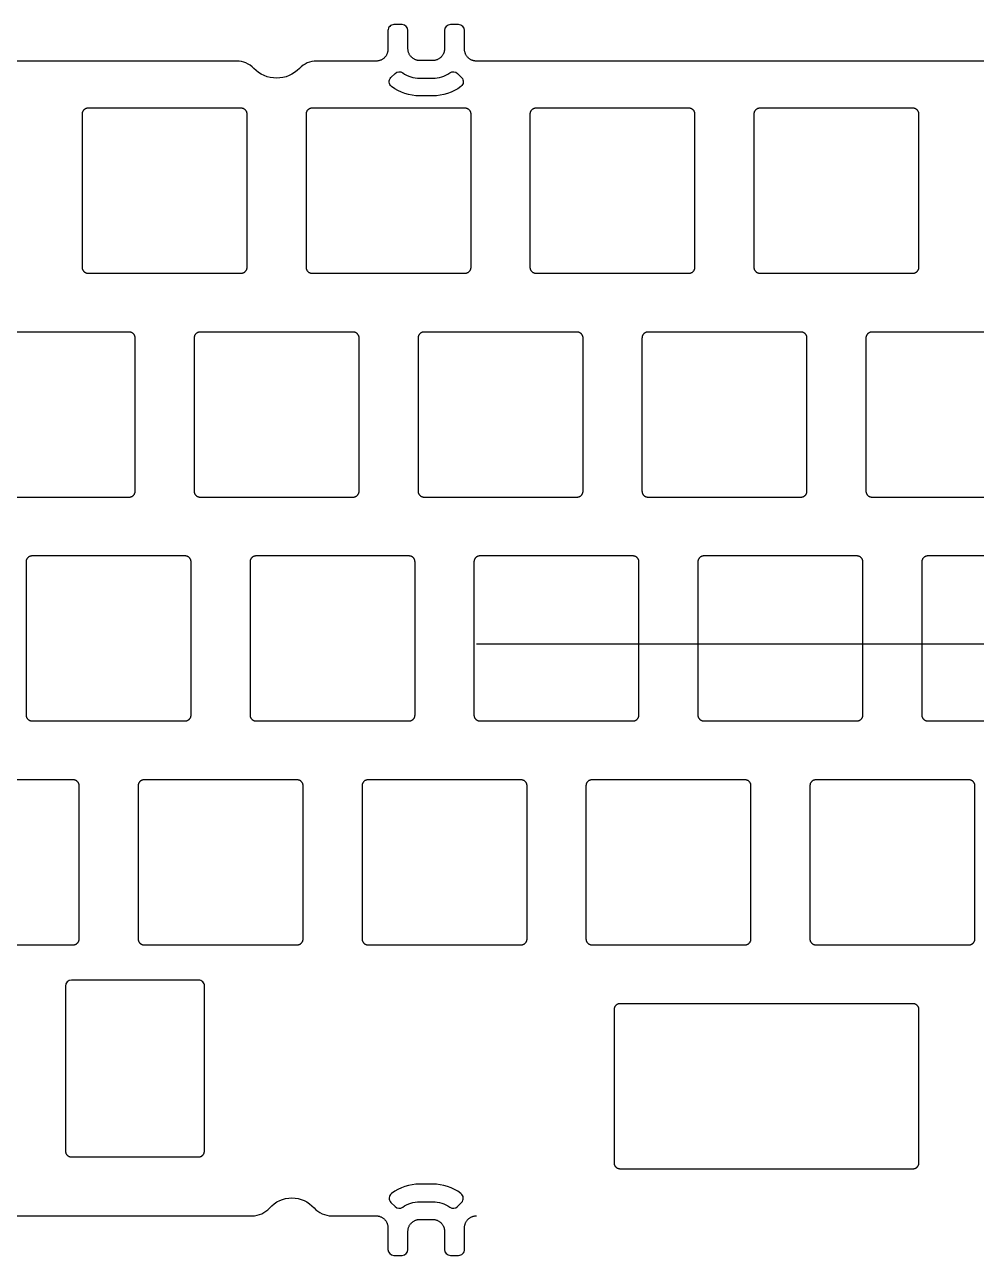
# Model space of a CAD drawing. Header units: millimetres. Extents: x -150 to 155, y -52 to 53.
# Drawn here: x -75.9 to 4.8, y -51.9 to 52.6 of the extents above; entities that cross this region are included whole.
import ezdxf

# ---------------------------------------------------------------- set-up
doc = ezdxf.new("R2010")
doc.units = ezdxf.units.MM
doc.layers.add('图层 01', color=12, linetype='Continuous')

msp = doc.modelspace()

# ---------------------------------------------------------------- linework, layer by layer
at = {"layer": '图层 01'}
for p, q in [((-43.90180656778625, 52.55978015515109, 163.5932456522499), (-44.60180597270687, 52.55978015515061, 163.5932456522498)), ((-39.10180597287945, 52.55978015515061, 163.5932456522498), (-39.80180656800201, 52.55978015515109, 163.5932456522498)), ((-45.10180597270664, 52.0597795601142, 163.5932375950739), (-45.10180401635262, 50.46605617252621, 163.5932111076948)), ((-43.40180656777192, 50.50977229120448, 163.5931611686411), (-43.40180656778625, 52.05978015556119, 163.5932255371048)), ((-40.30180656800212, 52.05978015556119, 163.5932255371048), (-40.30180656801621, 50.50977229145408, 163.5931611686407)), ((-38.60180401652247, 50.4660530715449, 163.5932110444594), (-38.60180597288002, 52.05978075031527, 163.5932375803558)), ((-57.93334482088266, 49.4660546220951, 163.5931998831045), (-126.3018040165229, 49.46605462194511, 163.5931997586585)), ((-46.10180401634898, 49.46605462212241, 163.5931999046406), (-51.16467734888397, 49.46605462211059, 163.5931998954252)), ((-41.30180656801576, 49.50977229146321, 163.5931391294388), (-42.40180656777181, 49.50977229146189, 163.5931391294389)), ((42.61091020713559, 49.46605462212241, 163.5931999049938), (-37.60180401652076, 49.46605462194779, 163.5931997946173)), ((-42.40180656948132, 48.00977229122858, 163.5931458424007), (-41.30180656801622, 48.00977229122901, 163.5931458424007)), ((-41.30180656809602, 46.5097722912281, 163.5931458424007), (-42.40180657189831, 46.50977229122768, 163.5931458424008)), ((-72.46389883300594, -29.0337240975702, 163.5927586234385), (-72.46389883300583, -43.0343727813503, 163.5927602855249)), ((-60.66946102568476, -43.0345162630316, 163.5927602855418), (-60.6694367848712, -29.03372496326449, 163.5927586234384)), ((-41.30179836435764, -45.83977433160791, 163.5924866324861), (-42.40179836815991, -45.8397743316074, 163.592486632486)), ((-42.40179836574293, -47.33977433160831, 163.5924866324866), (-41.30179836427783, -47.33977433160882, 163.5924866324864)), ((-126.3017983641884, -48.53394537986798, 163.5926380825464), (-56.63185374880367, -48.5339453798685, 163.5926381509736)), ((-49.87192395765737, -48.5339453798689, 163.5926381576131), (-46.10179836401198, -48.5339453798685, 163.592638161316)), ((-42.40179836397238, -48.83977433160691, 163.5924817784556), (-41.30179836421667, -48.83977433160691, 163.5924817784554)), ((-45.10179836401221, -49.533945379356, 163.5926315514673), (-45.10179836400971, -51.38976643602299, 163.5925958078322)), ((-43.40179836398681, -51.38976643637548, 163.592568186122), (-43.40179836396806, -49.83977433724991, 163.5924847084291)), ((-40.30179836422099, -49.83977433724939, 163.592484708429), (-40.3017983642028, -51.3897664363759, 163.5925681861219)), ((-38.6017983641816, -51.38976643602259, 163.5925957958058), (-38.60179836418729, -49.5339453793637, 163.5926314821773)), ((-44.6017983640097, -51.88976643596712, 163.5925883012671), (-43.90179836398681, -51.88976643596672, 163.5925883012669)), ((-39.8017983642028, -51.88976643596672, 163.5925883012669), (-39.10179836418161, -51.88976643596712, 163.5925883012668))]:
    msp.add_line(p, q, dxfattribs=at)
for points in [[(-44.85129631162294, 48.06028255347277), (-44.4934566353254, 48.41812222927669)], [(-39.21015650180698, 48.41812222457921), (-38.85231682538574, 48.0602825480795)], [(-61.16943678487053, -28.53372409756932), (-71.96389883300594, -28.53372409756932)], [(-44.85128810788455, -47.3902845938525), (-44.49344843158701, -47.74812426965638)], [(-39.21014829806848, -47.74812426495929), (-38.85230862164724, -47.39028458845868)]]:
    msp.add_lwpolyline(points, dxfattribs=at)
at = {"layer": '图层 01', "extrusion": (0, 1, 0)}
msp.add_lwpolyline([(37.60179836418592, 163.5926380825554), (-57.61091585947304, 163.5926381613253)], dxfattribs=at)
at = {"layer": '图层 01', "extrusion": (-2.42e-14, -1.61143328459e-05, 0.9999999998701641)}
msp.add_arc((-44.60180597270314, 52.06241634433835, 163.5923986652189), 0.5, 89.99999999997395, 180.0000681936067, dxfattribs=at)
at = {"layer": '图层 01', "extrusion": (1.237e-13, -4.02302897786e-05, 0.9999999991907619)}
msp.add_arc((-43.90180656780636, 52.06636151629573, 163.5911310246722), 0.5, 5.732123e-10, 90, dxfattribs=at)
at = {"layer": '图层 01', "extrusion": (6.6e-14, -4.02302898923e-05, 0.9999999991907619)}
msp.add_arc((-39.80180656801293, 52.06636151631435, 163.5911310246689), 0.5, 89.99999999997395, 179.9999999994789, dxfattribs=at)
at = {"layer": '图层 01', "extrusion": (1.09e-14, -1.61438074091e-05, 0.9999999998696887)}
msp.add_arc((-39.10180597288123, 52.06242116615345, 163.5923971159631), 0.5, 6.81935024766e-05, 90, dxfattribs=at)
at = {"layer": '图层 01'}
for centre, radius, start, end in [((-57.93334482087857, 47.46605462209561, 163.5931998884258), 2.000000000000455, 43.68498000910799, 90.00000000011725), ((-51.16467734888033, 47.46605462211149, 163.5931999014101), 1.999999999998635, 90.00000000010421, 136.3150202105194), ((-42.40180656142331, 50.50977229744998, 163.5931458424004), 2.500000006221852, 234.5940681282981, 269.9999998153214), ((-41.30180656774927, 50.5097722910844, 163.5931458424003), 2.499999999854936, 269.9999999938836, 305.4059317649646), ((-42.40179835647587, -49.83977433903518, 163.5924866324864), 4.000000007428752, 90.00000016735844, 126.7867893886058), ((-41.30179836397132, -49.8397743314232, 163.5924866324866), 3.999999999814917, 53.21321070967118, 90.0000000055302), ((-44.49773471753451, -47.03673120301448, 163.5924866324861), 0.500000000000406, 126.7867893886049, 225.0000000394636), ((-39.20586201228048, -47.036731197905, 163.5924866324861), 0.5, 315.0000000064598, 53.21321070971091), ((-56.63185374880367, -46.5339453798694, 163.5926381556885), 1.99999999999909, 270, 318.3984258499645), ((-49.87192395765737, -46.53394537986798, 163.5926381589339), 2.000000000000455, 221.6015737668466, 270), ((-44.13989504123776, -47.39457087881982, 163.5924866324861), 0.4999999999991199, 225.0000000394636, 305.4059318717914), ((-39.56370168870103, -47.39457087440459, 163.5924866324863), 0.499999999999763, 234.5940682348836, 315.0000000063746)]:
    msp.add_arc(centre, radius, start, end, dxfattribs=at)
at = {"layer": '图层 01', "extrusion": (0, 0, -1)}
for centre, radius, start, end in [((54.54901099551102, 50.69849730271227, -163.5931998935965), 2.68000012019188, 270.0000026962213, 316.3150199909036), ((54.54901115634687, 50.69849726082691, -163.5931998935966), 2.680000078307785, 223.6849797895289, 269.9999992577096), ((44.4977429212729, 47.70672916263618, -163.5931458424008), 0.500000000000406, 306.7867893886049, 45.00000003946365), ((44.13990324497627, 48.06456883844143, -163.5931458424008), 0.4999999999991199, 45.00000003946365, 125.4059318717914), ((39.56370989243942, 48.06456883402541, -163.5931458424008), 0.499999999999763, 54.59406823488357, 135.0000000063746), ((39.20587021601887, 47.70672915752621, -163.5931458424006), 0.5, 135.0000000064598, 233.2132107097109), ((42.40180656021425, 50.509772298656, -163.5931458424006), 4.000000007428752, 270.0000001673585, 306.7867893886058), ((41.30180656770972, 50.50977229104208, -163.5931458424006), 3.999999999814917, 233.2132107096712, 270.0000000055367), ((53.25188891624077, -49.5349846465239, -163.5926381565649), 2.519999883779748, 41.6015741500447, 90.00000277363094), ((53.25188875999129, -49.53498457925539, -163.5926381565648), 2.519999816512381, 89.99999922107615, 138.3984262331638), ((42.40179835768481, -49.83977433782931, -163.5924866324866), 2.500000006221852, 54.59406812829807, 89.99999981532142), ((41.301798364011, -49.83977433146231, -163.5924866324865), 2.499999999854936, 89.99999999388355, 125.4059317649646)]:
    msp.add_arc(centre, radius, start, end, dxfattribs=at)
at = {"layer": '图层 01', "extrusion": (9.6e-15, 1.18714956e-07, 0.999999999999993)}
msp.add_arc((-71.9638988330075, -29.03374351847711, 163.5927551766993), 0.5, 90, 180, dxfattribs=at)
at = {"layer": '图层 01', "extrusion": (4.46e-14, 1.18714956e-07, 0.999999999999993)}
msp.add_arc((-61.1694367848777, -29.03374351847663, 163.5927551766971), 0.5, 359.9999007987352, 90, dxfattribs=at)
at = {"layer": '图层 01', "extrusion": (9.6e-15, -1.50131300192e-05, 0.9999999998873029)}
msp.add_arc((-44.60179836401127, -51.38731039332057, 163.5933673106405), 0.5, 180, 270, dxfattribs=at)
at = {"layer": '图层 01', "extrusion": (-4.69e-14, 4.02302900735e-05, 0.9999999991907619)}
msp.add_arc((-43.90179836397902, -51.39634777125678, 163.590500628528), 0.5, 270, 359.9999999994789, dxfattribs=at)
at = {"layer": '图层 01', "extrusion": (9.2e-15, 4.02302900735e-05, 0.9999999991907619)}
msp.add_arc((-39.80179836420429, -51.39634777125678, 163.5905006285255), 0.5, 180.0000000005732, 270, dxfattribs=at)
at = {"layer": '图层 01', "extrusion": (-4.72e-14, -1.49890778634e-05, 0.9999999998876637)}
msp.add_arc((-39.10179836417388, -51.38731432809432, 163.5933660626406), 0.5, 270, 1.042204e-10, dxfattribs=at)
at = {"layer": '图层 01', "extrusion": (5.6015186496e-06, 5.6015269079e-06, -0.9999999999686231)}
msp.add_rational_spline([(-45.10180401635262, 50.46605617252621, 163.5932111076948), (-45.10180246594631, 49.4660546221244, 163.5932055061679), (-46.10180401634898, 49.46605462212241, 163.5931999046406)], [1, 0.7071062330372098, 1], degree=2, dxfattribs=at)
at = {"layer": '图层 01', "extrusion": (-1.10196011748e-05, 1.10196010042e-05, -0.9999999998785684)}
msp.add_rational_spline([(-42.40180656777181, 49.50977229146189, 163.5931391294389), (-43.40180656776249, 49.50977229133759, 163.5931501490401), (-43.40180656777192, 50.50977229120448, 163.5931611686411)], [1, 0.7071067811896875, 1], degree=2, dxfattribs=at)
at = {"layer": '图层 01', "extrusion": (1.10196010882e-05, 1.10196007754e-05, -0.9999999998785684)}
msp.add_rational_spline([(-40.30180656801621, 50.50977229145408, 163.5931611686407), (-40.30180656802587, 49.50977229146443, 163.5931501490399), (-41.30180656801576, 49.50977229146321, 163.5931391294388)], [1, 0.707106781190011, 1], degree=2, dxfattribs=at)
at = {"layer": '图层 01', "extrusion": (-5.6249298221e-06, 5.6249209875e-06, -0.9999999999683602)}
msp.add_rational_spline([(-37.60180401652076, 49.46605462194779, 163.5931997946173), (-38.60180246612186, 49.46605462194476, 163.5932054195384), (-38.60180401652247, 50.4660530715449, 163.5932110444594)], [1, 0.7071073293358533, 1], degree=2, dxfattribs=at)
at = {"layer": '图层 01', "extrusion": (0, -4.5234901904e-06, 0.999999999989769)}
msp.add_rational_spline([(-70.55179836417074, 45.46605462194228, 163.5931350822305), (-71.0517983641705, 45.4660546219423, 163.5931350822305), (-71.05179836417074, 44.96605462194819, 163.5931328204854)], [1, 0.7071067811865275, 1], degree=2, dxfattribs=at)
at = {"layer": '图层 01', "extrusion": (-1, 0, 0)}
for points in [[(-71.05179836417074, 44.96605462194819, 163.5931328204854), (-71.05179836417074, 38.46605462201598, 163.5931034177991), (-71.05179836417074, 31.9660546220797, 163.5930740151129)], [(-33.05179836417051, 44.9660546219487, 163.5931328204906), (-33.05179836417051, 38.46605462201419, 163.5931034178047), (-33.05179836417051, 31.96605462208097, 163.593074015118)], [(-0.051798364170736, 31.96605462208012, 163.5930740151227), (-0.051798364170736, 38.46605462201461, 163.5931034178091), (-0.051798364170736, 44.96605462194779, 163.5931328204954)], [(-61.54679836417063, 25.9660546221424, 163.5930468741728), (-61.54679836417063, 19.46605462220879, 163.5930174714865), (-61.54679836417063, 12.96605462227521, 163.5929880688003)], [(-28.54679836417063, 12.96605462227478, 163.5929880688049), (-28.54679836417063, 19.46605462220879, 163.593017471491), (-28.54679836417063, 25.9660546221424, 163.5930468741774)], [(-4.546798364170626, 25.9660546221424, 163.5930468741809), (-4.546798364170626, 19.46605462220879, 163.5930174714944), (-4.546798364170626, 12.96605462227569, 163.5929880688083)], [(-56.8042983641709, 6.966054622336116, 163.5929609278597), (-56.8042983641709, 0.4660546224024813, 163.5929315251732), (-56.8042983641709, -6.033945377530585, 163.5929021224867)], [(-42.8042983641709, -6.033945377530216, 163.5929021224888), (-42.8042983641709, 0.4660546224021119, 163.5929315251754), (-42.8042983641709, 6.966054622337111, 163.5929609278616)], [(-71.29929836417068, -25.03394537733689, 163.5928161761709), (-71.29929836417068, -18.5339453774024, 163.5928455788572), (-71.29929836417068, -12.03394537746791, 163.5928749815434)], [(-52.29929836417068, -25.03394537733641, 163.5928161761734), (-52.29929836417068, -18.5339453774028, 163.59284557886), (-52.29929836417068, -12.03394537746791, 163.5928749815463)], [(-28.29929836417068, -12.03394537746831, 163.5928749815498), (-28.29929836417068, -18.5339453774028, 163.5928455788633), (-28.29929836417068, -25.03394537733641, 163.5928161761769)], [(-14.29929836417068, -25.03394537733641, 163.5928161761788), (-14.29929836417068, -18.5339453774028, 163.5928455788654), (-14.29929836417068, -12.03394537746879, 163.5928749815516)], [(-25.91929836417091, -31.03394537721323, 163.5927588608941), (-25.91929836417091, -37.53370987010723, 163.5927596325135), (-25.91929836417091, -44.03347436299981, 163.5927604041327)], [(-0.0452983641707761, -44.03491638974691, 163.5927604043038), (-0.0452983641707761, -37.53443088347891, 163.5927596325986), (-0.0452983641707761, -31.03394537721323, 163.5927588608939)]]:
    msp.add_open_spline(points, degree=2, dxfattribs=at)
at = {"layer": '图层 01'}
for points in [[(-57.55179836417074, 45.46605462194228, 163.5931350822325), (-64.05179836417074, 45.46605462194228, 163.5931350822315), (-70.55179836417074, 45.46605462194228, 163.5931350822305)], [(-38.55179836417051, 45.46605462194228, 163.5931350822352), (-45.05179836417051, 45.4660546219419, 163.5931350822342), (-51.55179836417051, 45.46605462194321, 163.5931350822332)], [(-19.55179836417085, 45.4660546219419, 163.5931350822378), (-26.05179836417074, 45.46605462194278, 163.5931350822369), (-32.55179836417074, 45.46605462194278, 163.5931350822359)], [(-0.5517983641707361, 45.46605462194321, 163.5931350822405), (-7.051798364170736, 45.46605462194278, 163.5931350822395), (-13.55179836417073, 45.4660546219419, 163.5931350822387)], [(-70.55179836417074, 31.46605462208598, 163.5930717533677), (-64.05179836417074, 31.46605462208561, 163.5930717533686), (-57.55179836417074, 31.46605462208419, 163.5930717533697)], [(-51.55179836417073, 31.4660546220851, 163.5930717533707), (-45.05179836417073, 31.4660546220851, 163.5930717533713), (-38.55179836417097, 31.46605462208598, 163.5930717533723)], [(-32.55179836417051, 31.4660546220847, 163.5930717533732), (-26.05179836417074, 31.46605462208561, 163.5930717533743), (-19.55179836417073, 31.46605462208561, 163.5930717533749)], [(-13.55179836417073, 31.46605462208598, 163.5930717533758), (-7.051798364170508, 31.4660546220847, 163.5930717533768), (-0.5517983641705086, 31.46605462208561, 163.5930717533778)], [(-67.04679836417063, 26.46605462213648, 163.5930491359173), (-73.54679836417063, 26.46605462213699, 163.5930491359161), (-80.04679836417063, 26.46605462213648, 163.5930491359154)], [(-48.04679836417062, 26.46605462213699, 163.5930491359199), (-54.54679836417051, 26.46605462213648, 163.5930491359189), (-61.04679836417052, 26.46605462213611, 163.5930491359181)], [(-29.04679836417086, 26.46605462213611, 163.5930491359227), (-35.54679836417063, 26.46605462213611, 163.5930491359217), (-42.04679836417051, 26.46605462213699, 163.5930491359209)], [(-10.04679836417085, 26.46605462213648, 163.5930491359254), (-16.54679836417062, 26.46605462213648, 163.5930491359244), (-23.0467983641704, 26.46605462213742, 163.5930491359233)], [(8.953201635829032, 26.46605462213648, 163.5930491359281), (2.453201635829373, 26.4660546221379, 163.593049135927), (-4.046798364170399, 26.46605462213648, 163.5930491359262)], [(-80.04679836417063, 12.46605462228069, 163.5929858070526), (-73.54679836417063, 12.46605462228069, 163.5929858070534), (-67.04679836417063, 12.46605462228112, 163.5929858070543)], [(-61.04679836417085, 12.46605462227978, 163.5929858070552), (-54.54679836417063, 12.46605462227978, 163.5929858070561), (-48.04679836417062, 12.46605462228069, 163.5929858070571)], [(-42.04679836417085, 12.46605462228069, 163.5929858070579), (-35.54679836417085, 12.46605462227978, 163.5929858070588), (-29.04679836417086, 12.46605462227978, 163.5929858070596)], [(-23.04679836417063, 12.46605462228112, 163.5929858070606), (-16.54679836417085, 12.46605462228018, 163.5929858070616), (-10.04679836417085, 12.46605462227978, 163.5929858070623)], [(-4.046798364170854, 12.46605462227978, 163.5929858070632), (2.453201635829145, 12.46605462228112, 163.5929858070642), (8.953201635829146, 12.46605462228018, 163.5929858070652)], [(-62.30429836417034, 7.466054622332109, 163.5929631896041), (-68.80429836417045, 7.466054622332478, 163.592963189603), (-75.3042983641709, 7.466054622331625, 163.5929631896022)], [(-43.3042983641709, 7.46605462233299, 163.5929631896066), (-49.80429836417101, 7.466054622331085, 163.5929631896056), (-56.30429836417102, 7.466054622331085, 163.5929631896049)], [(-24.3042983641709, 7.466054622331625, 163.5929631896092), (-30.80429836417091, 7.466054622331085, 163.5929631896084), (-37.30429836417045, 7.466054622332109, 163.5929631896074)], [(-5.304298364170904, 7.466054622331085, 163.592963189612), (-11.8042983641709, 7.466054622332109, 163.592963189611), (-18.3042983641709, 7.466054622332109, 163.5929631896101)], [(13.69570163582909, 7.46605462233299, 163.5929631896147), (7.19570163582955, 7.466054622332109, 163.5929631896138), (0.6957016358295505, 7.466054622331085, 163.5929631896127)], [(-75.3042983641709, -6.533945377524219, 163.5928998607391), (-68.8042983641709, -6.533945377524219, 163.5928998607399), (-62.30429836417091, -6.53394537752473, 163.5928998607409)], [(-56.30429836417033, -6.533945377523821, 163.5928998607418), (-49.80429836417091, -6.53394537752473, 163.5928998607426), (-43.30429836417124, -6.53394537752473, 163.5928998607436)], [(-37.30429836417034, -6.533945377523821, 163.5928998607444), (-30.80429836417091, -6.533945377523821, 163.5928998607453), (-24.30429836417102, -6.533945377525611, 163.5928998607465)], [(-18.3042983641709, -6.533945377524219, 163.5928998607471), (-11.8042983641709, -6.533945377525213, 163.5928998607481), (-5.304298364170904, -6.53394537752473, 163.5928998607489)], [(0.6957016358290958, -6.533945377525213, 163.5928998607498), (7.195701635829095, -6.533945377525213, 163.5928998607509), (13.69570163582898, -6.533945377525213, 163.5928998607518)], [(-71.79929836417114, -11.53394537747331, 163.5928772432887), (-78.29929836417068, -11.53394537747383, 163.5928772432878), (-84.79929836417051, -11.53394537747289, 163.5928772432869)], [(-52.79929836417114, -11.53394537747331, 163.5928772432914), (-59.29929836417091, -11.53394537747289, 163.5928772432904), (-65.79929836417068, -11.53394537747289, 163.5928772432896)], [(-33.79929836417068, -11.53394537747289, 163.592877243294), (-40.29929836417045, -11.53394537747289, 163.5928772432931), (-46.79929836417023, -11.53394537747331, 163.5928772432924)], [(-14.79929836417068, -11.53394537747289, 163.5928772432967), (-21.29929836417068, -11.53394537747331, 163.5928772432959), (-27.79929836417068, -11.53394537747331, 163.592877243295)], [(4.200701635829545, -11.53394537747383, 163.5928772432995), (-2.299298364170454, -11.53394537747331, 163.5928772432986), (-8.799298364170454, -11.53394537747383, 163.5928772432977)], [(-84.79929836417097, -25.53394537732959, 163.5928139144237), (-78.29929836417068, -25.5339453773305, 163.5928139144247), (-71.79929836417068, -25.53394537733141, 163.5928139144258)], [(-65.79929836417068, -25.53394537733101, 163.5928139144266), (-59.29929836417068, -25.5339453773301, 163.5928139144274), (-52.79929836417068, -25.5339453773305, 163.5928139144284)], [(-46.79929836417068, -25.53394537733192, 163.5928139144293), (-40.29929836417091, -25.53394537733101, 163.5928139144301), (-33.79929836417091, -25.5339453773301, 163.592813914431)], [(-27.79929836417068, -25.5339453773301, 163.5928139144318), (-21.29929836417091, -25.53394537733141, 163.5928139144329), (-14.79929836417091, -25.53394537733101, 163.5928139144338)], [(-8.799298364170909, -25.5339453773301, 163.5928139144345), (-2.299298364170681, -25.5339453773305, 163.5928139144355), (4.200701635829545, -25.5339453773305, 163.5928139144363)], [(-0.5452983641707762, -30.53394537721323, 163.5927588015363), (-12.98229836417067, -30.53394537721323, 163.5927588015364), (-25.41929836417092, -30.53394537721323, 163.5927588015365)]]:
    msp.add_open_spline(points, degree=2, dxfattribs=at)
at = {"layer": '图层 01', "extrusion": (0, -4.5234908157e-06, 0.999999999989769)}
msp.add_rational_spline([(-57.05179836417051, 44.9660546219487, 163.5931328204871), (-57.05179836417051, 45.46605462194201, 163.5931350822325), (-57.55179836417074, 45.46605462194228, 163.5931350822325)], [1, 0.7071067811868339, 1], degree=2, dxfattribs=at)
at = {"layer": '图层 01', "extrusion": (-1, 3.5e-14, 0)}
for points in [[(-57.05179836417096, 31.96605462208097, 163.5930740151145), (-57.05179836417073, 38.46605462201461, 163.5931034178012), (-57.05179836417051, 44.9660546219487, 163.5931328204871)], [(-75.80429836417045, 6.966054622337111, 163.5929609278569), (-75.8042983641709, 0.4660546224039024, 163.5929315251705), (-75.8042983641709, -6.033945377529221, 163.5929021224841)], [(-18.80429836417045, 6.966054622337111, 163.592960927865), (-18.80429836417045, 0.4660546224029929, 163.5929315251786), (-18.8042983641709, -6.033945377530585, 163.5929021224923)], [(-4.804298364170904, -6.033945377530216, 163.5929021224944), (-4.804298364170904, 0.4660546224024813, 163.5929315251805), (-4.804298364170449, 6.966054622337111, 163.592960927867)], [(0.1957016358295505, 6.966054622337992, 163.5929609278678), (0.1957016358290957, 0.4660546224035329, 163.5929315251813), (0.1957016358290957, -6.033945377529221, 163.592902122495)], [(-33.29929836417068, -25.03394537733598, 163.5928161761762), (-33.29929836417046, -18.53394537740192, 163.5928455788625), (-33.29929836417023, -12.03394537746831, 163.5928749815491)]]:
    msp.add_open_spline(points, degree=2, dxfattribs=at)
at = {"layer": '图层 01', "extrusion": (6.821e-13, -4.5234910431e-06, 0.999999999989769)}
msp.add_rational_spline([(-51.55179836417051, 45.46605462194321, 163.5931350822332), (-52.05179836417016, 45.46605462194231, 163.5931350822335), (-52.05179836417073, 44.96605462194779, 163.593132820488)], [1, 0.7071067811869395, 1], degree=2, dxfattribs=at)
at = {"layer": '图层 01', "extrusion": (-1, -1.75e-14, 0)}
for points in [[(-52.05179836417073, 44.96605462194779, 163.593132820488), (-52.05179836417073, 38.46605462201461, 163.5931034178016), (-52.05179836417051, 31.96605462208012, 163.5930740151155)], [(-66.54679836417063, 12.96605462227612, 163.5929880687994), (-66.54679836417063, 19.4660546222079, 163.5930174714858), (-66.54679836417085, 25.9660546221424, 163.5930468741721)], [(-9.546798364170627, 12.96605462227521, 163.5929880688076), (-9.546798364170627, 19.46605462220879, 163.5930174714939), (-9.546798364170854, 25.9660546221424, 163.5930468741801)], [(-66.2992983641709, -12.03394537746922, 163.5928749815443), (-66.2992983641709, -18.53394537740331, 163.592845578858), (-66.29929836417068, -25.03394537733732, 163.5928161761716)], [(-47.29929836417068, -12.03394537746791, 163.5928749815469), (-47.29929836417068, -18.5339453774028, 163.5928455788606), (-47.29929836417045, -25.03394537733598, 163.5928161761741)], [(-9.299298364170681, -12.03394537746879, 163.5928749815524), (-9.299298364170681, -18.5339453774024, 163.5928455788659), (-9.299298364170454, -25.0339453773355, 163.5928161761797)], [(4.700701635829318, -25.0339453773351, 163.5928161761814), (4.700701635829318, -18.5339453774028, 163.5928455788681), (4.700701635829091, -12.03394537746791, 163.5928749815543)]]:
    msp.add_open_spline(points, degree=2, dxfattribs=at)
at = {"layer": '图层 01', "extrusion": (-2.274e-13, -4.5234908157e-06, 0.999999999989769)}
msp.add_rational_spline([(-38.05179836417051, 44.96605462194918, 163.5931328204899), (-38.05179836417051, 45.46605462194259, 163.5931350822353), (-38.55179836417051, 45.46605462194228, 163.5931350822352)], [1, 0.7071067811868339, 1], degree=2, dxfattribs=at)
at = {"layer": '图层 01', "extrusion": (-1, 1.75e-14, 0)}
for points in [[(-38.05179836417074, 31.96605462208149, 163.5930740151173), (-38.05179836417051, 38.46605462201512, 163.5931034178039), (-38.05179836417051, 44.96605462194918, 163.5931328204899)], [(-19.05179836417073, 31.96605462208061, 163.5930740151199), (-19.05179836417073, 38.46605462201512, 163.5931034178064), (-19.05179836417051, 44.9660546219487, 163.5931328204926)], [(-14.05179836417051, 44.96605462194819, 163.5931328204935), (-14.05179836417073, 38.46605462201561, 163.5931034178072), (-14.05179836417073, 31.96605462208097, 163.5930740151208)], [(-42.54679836417063, 25.9660546221424, 163.5930468741757), (-42.54679836417085, 19.46605462220751, 163.5930174714893), (-42.54679836417085, 12.96605462227521, 163.5929880688029)], [(-23.54679836417063, 25.966054622142, 163.5930468741782), (-23.54679836417085, 19.4660546222079, 163.5930174714919), (-23.54679836417085, 12.96605462227478, 163.5929880688055)]]:
    msp.add_open_spline(points, degree=2, dxfattribs=at)
at = {"layer": '图层 01', "extrusion": (2.274e-13, -4.5234908726e-06, 0.999999999989769)}
msp.add_rational_spline([(-32.55179836417074, 45.46605462194278, 163.5931350822359), (-33.05179836417039, 45.4660546219421, 163.593135082236), (-33.05179836417051, 44.9660546219487, 163.5931328204906)], [1, 0.7071067811863717, 1], degree=2, dxfattribs=at)
at = {"layer": '图层 01', "extrusion": (2.274e-13, 4.5234906452e-06, -0.9999999999897689)}
msp.add_rational_spline([(-19.05179836417051, 44.9660546219487, 163.5931328204926), (-19.05179836416983, 45.46605462194259, 163.5931350822379), (-19.55179836417085, 45.4660546219419, 163.5931350822378)], [1, 0.7071067811859296, 1], degree=2, dxfattribs=at)
at = {"layer": '图层 01', "extrusion": (3.979e-13, 4.5234899631e-06, -0.9999999999897692)}
msp.add_rational_spline([(-13.55179836417073, 45.4660546219419, 163.5931350822387), (-14.05179836417062, 45.4660546219421, 163.5931350822385), (-14.05179836417051, 44.96605462194819, 163.5931328204935)], [1, 0.7071067811863692, 1], degree=2, dxfattribs=at)
at = {"layer": '图层 01', "extrusion": (1.705e-13, 4.5234903609e-06, -0.9999999999897692)}
msp.add_rational_spline([(-0.051798364170736, 44.96605462194779, 163.5931328204954), (-0.0517983641705087, 45.46605462194324, 163.5931350822406), (-0.5517983641707361, 45.46605462194321, 163.5931350822405)], [1, 0.7071067811865513, 1], degree=2, dxfattribs=at)
at = {"layer": '图层 01', "extrusion": (0, 4.5234904178e-06, -0.999999999989769)}
msp.add_rational_spline([(-71.05179836417074, 31.9660546220797, 163.5930740151129), (-71.05179836417028, 31.46605462208564, 163.5930717533677), (-70.55179836417074, 31.46605462208598, 163.5930717533677)], [1, 0.7071067811868691, 1], degree=2, dxfattribs=at)
at = {"layer": '图层 01', "extrusion": (0, -4.5234897925e-06, 0.9999999999897692)}
msp.add_rational_spline([(-57.55179836417074, 31.46605462208419, 163.5930717533697), (-57.05179836417051, 31.46605462208498, 163.5930717533697), (-57.05179836417096, 31.96605462208097, 163.5930740151145)], [1, 0.707106781186241, 1], degree=2, dxfattribs=at)
at = {"layer": '图层 01', "extrusion": (5.684e-13, 4.5234902473e-06, -0.999999999989769)}
msp.add_rational_spline([(-52.05179836417051, 31.96605462208012, 163.5930740151155), (-52.05179836417028, 31.4660546220855, 163.5930717533704), (-51.55179836417073, 31.4660546220851, 163.5930717533707)], [1, 0.7071067811863717, 1], degree=2, dxfattribs=at)
at = {"layer": '图层 01', "extrusion": (-3.979e-13, -4.523489622e-06, 0.999999999989769)}
msp.add_rational_spline([(-38.55179836417097, 31.46605462208598, 163.5930717533723), (-38.05179836417051, 31.46605462208561, 163.5930717533725), (-38.05179836417074, 31.96605462208149, 163.5930740151173)], [1, 0.707106781186412, 1], degree=2, dxfattribs=at)
at = {"layer": '图层 01', "extrusion": (3.979e-13, 4.5234900767e-06, -0.999999999989769)}
msp.add_rational_spline([(-33.05179836417051, 31.96605462208097, 163.593074015118), (-33.05179836417051, 31.46605462208629, 163.593071753373), (-32.55179836417051, 31.4660546220847, 163.5930717533732)], [1, 0.7071067811861004, 1], degree=2, dxfattribs=at)
at = {"layer": '图层 01', "extrusion": (-5.685e-13, -4.5234895651e-06, 0.999999999989769)}
msp.add_rational_spline([(-19.55179836417073, 31.46605462208561, 163.5930717533749), (-19.05179836417062, 31.46605462208359, 163.5930717533752), (-19.05179836417073, 31.96605462208061, 163.5930740151199)], [1, 0.7071067811865224, 1], degree=2, dxfattribs=at)
at = {"layer": '图层 01', "extrusion": (2.842e-13, 4.5234902473e-06, -0.999999999989769)}
msp.add_rational_spline([(-14.05179836417073, 31.96605462208097, 163.5930740151208), (-14.05179836417028, 31.46605462208481, 163.5930717533757), (-13.55179836417073, 31.46605462208598, 163.5930717533758)], [1, 0.7071067811868313, 1], degree=2, dxfattribs=at)
at = {"layer": '图层 01', "extrusion": (-2.274e-13, -4.5234895083e-06, 0.9999999999897692)}
msp.add_rational_spline([(-0.5517983641705086, 31.46605462208561, 163.5930717533778), (-0.0517983641705087, 31.46605462208692, 163.5930717533779), (-0.051798364170736, 31.96605462208012, 163.5930740151227)], [1, 0.707106781187018, 1], degree=2, dxfattribs=at)
at = {"layer": '图层 01', "extrusion": (-4.547e-13, 4.5234899631e-06, -0.9999999999897692)}
msp.add_rational_spline([(-66.54679836417085, 25.9660546221424, 163.5930468741721), (-66.54679836417063, 26.46605462213569, 163.5930491359171), (-67.04679836417063, 26.46605462213648, 163.5930491359173)], [1, 0.7071067811866782, 1], degree=2, dxfattribs=at)
at = {"layer": '图层 01', "extrusion": (3.979e-13, 4.5234901904e-06, -0.9999999999897692)}
msp.add_rational_spline([(-61.04679836417052, 26.46605462213611, 163.5930491359181), (-61.54679836417074, 26.46605462213719, 163.5930491359179), (-61.54679836417063, 25.9660546221424, 163.5930468741728)], [1, 0.7071067811860703, 1], degree=2, dxfattribs=at)
at = {"layer": '图层 01', "extrusion": (-1.137e-13, -4.5234903609e-06, 0.999999999989769)}
msp.add_rational_spline([(-47.54679836417051, 25.966054622142, 163.5930468741748), (-47.54679836417073, 26.46605462213731, 163.59304913592), (-48.04679836417062, 26.46605462213699, 163.5930491359199)], [1, 0.7071067811871606, 1], degree=2, dxfattribs=at)
at = {"layer": '图层 01', "extrusion": (5.684e-13, 4.5234898494e-06, -0.9999999999897692)}
msp.add_rational_spline([(-42.04679836417051, 26.46605462213699, 163.5930491359209), (-42.54679836417063, 26.46605462213603, 163.5930491359206), (-42.54679836417063, 25.9660546221424, 163.5930468741757)], [1, 0.7071067811863616, 1], degree=2, dxfattribs=at)
at = {"layer": '图层 01', "extrusion": (0, 4.5234905883e-06, -0.9999999999897689)}
msp.add_rational_spline([(-28.54679836417063, 25.9660546221424, 163.5930468741774), (-28.54679836417039, 26.46605462213691, 163.5930491359227), (-29.04679836417086, 26.46605462213611, 163.5930491359227)], [1, 0.7071067811863793, 1], degree=2, dxfattribs=at)
at = {"layer": '图层 01', "extrusion": (-2.274e-13, -4.5234900199e-06, 0.999999999989769)}
msp.add_rational_spline([(-23.0467983641704, 26.46605462213742, 163.5930491359233), (-23.5467983641704, 26.4660546221366, 163.5930491359232), (-23.54679836417063, 25.966054622142, 163.5930468741782)], [1, 0.7071067811863566, 1], degree=2, dxfattribs=at)
at = {"layer": '图层 01', "extrusion": (-4.548e-13, 4.5234900199e-06, -0.999999999989769)}
msp.add_rational_spline([(-9.546798364170854, 25.9660546221424, 163.5930468741801), (-9.546798364170172, 26.46605462213847, 163.5930491359252), (-10.04679836417085, 26.46605462213648, 163.5930491359254)], [1, 0.7071067811858944, 1], degree=2, dxfattribs=at)
at = {"layer": '图层 01', "extrusion": (-5.684e-13, -4.5234899631e-06, 0.999999999989769)}
msp.add_rational_spline([(-4.046798364170399, 26.46605462213648, 163.5930491359262), (-4.546798364170399, 26.46605462213611, 163.5930491359259), (-4.546798364170626, 25.9660546221424, 163.5930468741809)], [1, 0.7071067811863748, 1], degree=2, dxfattribs=at)
at = {"layer": '图层 01', "extrusion": (-1, 2.62e-14, 0)}
msp.add_open_spline([(-47.54679836417085, 12.96605462227521, 163.5929880688021), (-47.54679836417063, 19.4660546222079, 163.5930174714886), (-47.54679836417051, 25.966054622142, 163.5930468741748)], degree=2, dxfattribs=at)
at = {"layer": '图层 01', "extrusion": (-3.979e-13, -4.5234897925e-06, 0.999999999989769)}
msp.add_rational_spline([(-67.04679836417063, 12.46605462228112, 163.5929858070543), (-66.54679836417051, 12.46605462228115, 163.5929858070545), (-66.54679836417063, 12.96605462227612, 163.5929880687994)], [1, 0.7071067811867344, 1], degree=2, dxfattribs=at)
at = {"layer": '图层 01', "extrusion": (-2.842e-13, 4.523489963e-06, -0.999999999989769)}
msp.add_rational_spline([(-61.54679836417063, 12.96605462227521, 163.5929880688003), (-61.54679836417051, 12.46605462227839, 163.5929858070553), (-61.04679836417085, 12.46605462227978, 163.5929858070552)], [1, 0.7071067811866683, 1], degree=2, dxfattribs=at)
at = {"layer": '图层 01', "extrusion": (0, -4.5234900199e-06, 0.999999999989769)}
msp.add_rational_spline([(-48.04679836417062, 12.46605462228069, 163.5929858070571), (-47.5467983641705, 12.46605462228101, 163.5929858070571), (-47.54679836417085, 12.96605462227521, 163.5929880688021)], [1, 0.7071067811866883, 1], degree=2, dxfattribs=at)
at = {"layer": '图层 01', "extrusion": (1.705e-13, 4.5234901336e-06, -0.999999999989769)}
msp.add_rational_spline([(-42.54679836417085, 12.96605462227521, 163.5929880688029), (-42.54679836417017, 12.46605462228126, 163.5929858070578), (-42.04679836417085, 12.46605462228069, 163.5929858070579)], [1, 0.7071067811871555, 1], degree=2, dxfattribs=at)
at = {"layer": '图层 01', "extrusion": (-3.979e-13, -4.5234902473e-06, 0.9999999999897692)}
msp.add_rational_spline([(-29.04679836417086, 12.46605462227978, 163.5929858070596), (-28.5467983641704, 12.46605462228049, 163.5929858070598), (-28.54679836417063, 12.96605462227478, 163.5929880688049)], [1, 0.7071067811863642, 1], degree=2, dxfattribs=at)
at = {"layer": '图层 01', "extrusion": (1.705e-13, 4.5234900199e-06, -0.999999999989769)}
msp.add_rational_spline([(-23.54679836417085, 12.96605462227478, 163.5929880688055), (-23.54679836417074, 12.46605462227924, 163.5929858070605), (-23.04679836417063, 12.46605462228112, 163.5929858070606)], [1, 0.7071067811863868, 1], degree=2, dxfattribs=at)
at = {"layer": '图层 01', "extrusion": (-7.39e-13, -4.5234898493e-06, 0.999999999989769)}
msp.add_rational_spline([(-10.04679836417085, 12.46605462227978, 163.5929858070623), (-9.5467983641704, 12.4660546222787, 163.5929858070627), (-9.546798364170627, 12.96605462227521, 163.5929880688076)], [1, 0.7071067811864081, 1], degree=2, dxfattribs=at)
at = {"layer": '图层 01', "extrusion": (1.137e-13, 4.5234903609e-06, -0.999999999989769)}
msp.add_rational_spline([(-4.546798364170626, 12.96605462227569, 163.5929880688083), (-4.546798364170285, 12.46605462228001, 163.5929858070631), (-4.046798364170854, 12.46605462227978, 163.5929858070632)], [1, 0.7071067811866977, 1], degree=2, dxfattribs=at)
at = {"layer": '图层 01', "extrusion": (-1.705e-13, -4.5234904178e-06, 0.999999999989769)}
msp.add_rational_spline([(-75.3042983641709, 7.466054622331625, 163.5929631896022), (-75.80429836417034, 7.466054622331512, 163.5929631896021), (-75.80429836417045, 6.966054622337111, 163.5929609278569)], [1, 0.7071067811864069, 1], degree=2, dxfattribs=at)
at = {"layer": '图层 01', "extrusion": (0, 4.523490361e-06, -0.9999999999897692)}
for points, weights in [([(-61.80429836417045, 6.966054622336599, 163.5929609278589), (-61.80429836417033, 7.46605462232975, 163.5929631896041), (-62.30429836417034, 7.466054622332109, 163.5929631896041)], [1, 0.7071067811869193, 1]), ([(4.700701635829091, -12.03394537746791, 163.5928749815543), (4.700701635829773, -11.5339453774732, 163.5928772432995), (4.200701635829545, -11.53394537747383, 163.5928772432995)], [1, 0.707106781186225, 1])]:
    msp.add_rational_spline(points, weights, degree=2, dxfattribs=at)
at = {"layer": '图层 01', "extrusion": (-1.705e-13, -4.5234903041e-06, 0.999999999989769)}
msp.add_rational_spline([(-56.30429836417102, 7.466054622331085, 163.5929631896049), (-56.80429836417022, 7.466054622331938, 163.5929631896048), (-56.8042983641709, 6.966054622336116, 163.5929609278597)], [1, 0.7071067811871755, 1], degree=2, dxfattribs=at)
at = {"layer": '图层 01', "extrusion": (2.842e-13, 4.5234904746e-06, -0.9999999999897689)}
msp.add_rational_spline([(-42.8042983641709, 6.966054622337111, 163.5929609278616), (-42.80429836417034, 7.466054622331427, 163.5929631896068), (-43.3042983641709, 7.46605462233299, 163.5929631896066)], [1, 0.7071067811864572, 1], degree=2, dxfattribs=at)
at = {"layer": '图层 01', "extrusion": (1.706e-13, -4.5234901904e-06, 0.999999999989769)}
msp.add_rational_spline([(-37.30429836417045, 7.466054622332109, 163.5929631896074), (-37.80429836417023, 7.466054622329494, 163.5929631896075), (-37.80429836417034, 6.966054622337111, 163.5929609278624)], [1, 0.7071067811865224, 1], degree=2, dxfattribs=at)
at = {"layer": '图层 01', "extrusion": (1.0232e-12, 4.5234907589e-06, -0.9999999999897689)}
msp.add_rational_spline([(-23.80429836417091, 6.96605462233748, 163.5929609278643), (-23.80429836417045, 7.466054622330915, 163.5929631896097), (-24.3042983641709, 7.466054622331625, 163.5929631896092)], [1, 0.7071067811863415, 1], degree=2, dxfattribs=at)
at = {"layer": '图层 01', "extrusion": (0, -4.5234901336e-06, 0.999999999989769)}
msp.add_rational_spline([(-18.3042983641709, 7.466054622332109, 163.5929631896101), (-18.80429836416999, 7.466054622331085, 163.5929631896101), (-18.80429836417045, 6.966054622337111, 163.592960927865)], [1, 0.7071067811868516, 1], degree=2, dxfattribs=at)
at = {"layer": '图层 01', "extrusion": (-1.705e-13, -4.5234902473e-06, 0.999999999989769)}
msp.add_rational_spline([(-4.804298364170449, 6.966054622337111, 163.592960927867), (-4.804298364170904, 7.466054622330915, 163.5929631896121), (-5.304298364170904, 7.466054622331085, 163.592963189612)], [1, 0.707106781187285, 1], degree=2, dxfattribs=at)
at = {"layer": '图层 01', "extrusion": (0, -4.5234897925e-06, 0.999999999989769)}
msp.add_rational_spline([(0.6957016358295505, 7.466054622331085, 163.5929631896127), (0.1957016358297778, 7.466054622331683, 163.5929631896127), (0.1957016358295505, 6.966054622337992, 163.5929609278678)], [1, 0.7071067811863969, 1], degree=2, dxfattribs=at)
at = {"layer": '图层 01', "extrusion": (-1, -8.7e-15, 0)}
msp.add_open_spline([(-61.80429836417033, -6.033945377529732, 163.5929021224861), (-61.80429836417045, 0.4660546224021119, 163.5929315251726), (-61.80429836417045, 6.966054622336599, 163.5929609278589)], degree=2, dxfattribs=at)
at = {"layer": '图层 01', "extrusion": (-1, 8.7e-15, 0)}
msp.add_open_spline([(-37.80429836417034, 6.966054622337111, 163.5929609278624), (-37.80429836417045, 0.4660546224021119, 163.592931525176), (-37.80429836417045, -6.033945377529732, 163.5929021224896)], degree=2, dxfattribs=at)
at = {"layer": '图层 01', "extrusion": (-1, -3.5e-14, 0)}
msp.add_open_spline([(-23.80429836417045, -6.033945377529221, 163.5929021224915), (-23.80429836417045, 0.4660546224039024, 163.5929315251779), (-23.80429836417091, 6.96605462233748, 163.5929609278643)], degree=2, dxfattribs=at)
at = {"layer": '图层 01', "extrusion": (1.705e-13, 4.5234901904e-06, -0.999999999989769)}
msp.add_rational_spline([(-75.8042983641709, -6.033945377529221, 163.5929021224841), (-75.80429836417022, -6.533945377525782, 163.592899860739), (-75.3042983641709, -6.533945377524219, 163.5928998607391)], [1, 0.707106781186628, 1], degree=2, dxfattribs=at)
at = {"layer": '图层 01', "extrusion": (-5.684e-13, -4.5234897925e-06, 0.9999999999897692)}
msp.add_rational_spline([(-62.30429836417091, -6.53394537752473, 163.5928998607409), (-61.80429836417022, -6.5339453775251, 163.5928998607412), (-61.80429836417033, -6.033945377529732, 163.5929021224861)], [1, 0.7071067811863969, 1], degree=2, dxfattribs=at)
at = {"layer": '图层 01', "extrusion": (0, 4.5234897925e-06, -0.999999999989769)}
msp.add_rational_spline([(-56.8042983641709, -6.033945377530585, 163.5929021224867), (-56.80429836417033, -6.533945377526606, 163.5928998607418), (-56.30429836417033, -6.533945377523821, 163.5928998607418)], [1, 0.7071067811862813, 1], degree=2, dxfattribs=at)
at = {"layer": '图层 01', "extrusion": (-2.274e-13, -4.5234901904e-06, 0.999999999989769)}
msp.add_rational_spline([(-43.30429836417124, -6.53394537752473, 163.5928998607436), (-42.80429836417044, -6.533945377524219, 163.5928998607437), (-42.8042983641709, -6.033945377530216, 163.5929021224888)], [1, 0.7071067811863566, 1], degree=2, dxfattribs=at)
at = {"layer": '图层 01', "extrusion": (-3.411e-13, 4.5234900199e-06, -0.999999999989769)}
msp.add_rational_spline([(-37.80429836417045, -6.033945377529732, 163.5929021224896), (-37.80429836417045, -6.533945377527004, 163.5928998607446), (-37.30429836417034, -6.533945377523821, 163.5928998607444)], [1, 0.7071067811858642, 1], degree=2, dxfattribs=at)
at = {"layer": '图层 01', "extrusion": (3.411e-13, -4.523490361e-06, 0.9999999999897692)}
msp.add_rational_spline([(-24.30429836417102, -6.533945377525611, 163.5928998607465), (-23.80429836417022, -6.533945377524219, 163.5928998607463), (-23.80429836417045, -6.033945377529221, 163.5929021224915)], [1, 0.7071067811863566, 1], degree=2, dxfattribs=at)
at = {"layer": '图层 01', "extrusion": (0, 4.5234904746e-06, -0.999999999989769)}
msp.add_rational_spline([(-18.8042983641709, -6.033945377530585, 163.5929021224923), (-18.80429836417045, -6.533945377527089, 163.5928998607471), (-18.3042983641709, -6.533945377524219, 163.5928998607471)], [1, 0.7071067811863064, 1], degree=2, dxfattribs=at)
at = {"layer": '图层 01', "extrusion": (-5.685e-13, -4.5234904746e-06, 0.9999999999897689)}
msp.add_rational_spline([(-5.304298364170904, -6.53394537752473, 163.5928998607489), (-4.804298364170449, -6.533945377526492, 163.5928998607492), (-4.804298364170904, -6.033945377530216, 163.5929021224944)], [1, 0.7071067811863491, 1], degree=2, dxfattribs=at)
at = {"layer": '图层 01', "extrusion": (0, 4.5234903609e-06, -0.999999999989769)}
msp.add_rational_spline([(0.1957016358290957, -6.033945377529221, 163.592902122495), (0.1957016358293231, -6.533945377524901, 163.5928998607498), (0.6957016358290958, -6.533945377525213, 163.5928998607498)], [1, 0.7071067811862993, 1], degree=2, dxfattribs=at)
at = {"layer": '图层 01', "extrusion": (0, -4.5234905315e-06, 0.999999999989769)}
msp.add_rational_spline([(-71.29929836417068, -12.03394537746791, 163.5928749815434), (-71.29929836417068, -11.5339453774755, 163.5928772432887), (-71.79929836417114, -11.53394537747331, 163.5928772432887)], [1, 0.7071067811863668, 1], degree=2, dxfattribs=at)
at = {"layer": '图层 01', "extrusion": (-3.411e-13, -4.5234902473e-06, 0.999999999989769)}
msp.add_rational_spline([(-65.79929836417068, -11.53394537747289, 163.5928772432896), (-66.29929836417068, -11.53394537747348, 163.5928772432894), (-66.2992983641709, -12.03394537746922, 163.5928749815443)], [1, 0.7071067811864772, 1], degree=2, dxfattribs=at)
at = {"layer": '图层 01', "extrusion": (2.274e-13, 4.5234903609e-06, -0.999999999989769)}
msp.add_rational_spline([(-52.29929836417068, -12.03394537746791, 163.5928749815463), (-52.29929836417046, -11.53394537747249, 163.5928772432915), (-52.79929836417114, -11.53394537747331, 163.5928772432914)], [1, 0.7071067811862058, 1], degree=2, dxfattribs=at)
at = {"layer": '图层 01', "extrusion": (-4.547e-13, -4.5234905883e-06, 0.999999999989769)}
msp.add_rational_spline([(-46.79929836417023, -11.53394537747331, 163.5928772432924), (-47.29929836417034, -11.5339453774751, 163.5928772432922), (-47.29929836417068, -12.03394537746791, 163.5928749815469)], [1, 0.7071067811865124, 1], degree=2, dxfattribs=at)
at = {"layer": '图层 01', "extrusion": (1.705e-13, -4.5234897925e-06, 0.999999999989769)}
msp.add_rational_spline([(-33.29929836417023, -12.03394537746831, 163.5928749815491), (-33.29929836417023, -11.53394537747272, 163.592877243294), (-33.79929836417068, -11.53394537747289, 163.592877243294)], [1, 0.7071067811863517, 1], degree=2, dxfattribs=at)
at = {"layer": '图层 01', "extrusion": (-1.705e-13, -4.5234901904e-06, 0.999999999989769)}
msp.add_rational_spline([(-27.79929836417068, -11.53394537747331, 163.592877243295), (-28.29929836417046, -11.5339453774734, 163.5928772432949), (-28.29929836417068, -12.03394537746831, 163.5928749815498)], [1, 0.7071067811863994, 1], degree=2, dxfattribs=at)
at = {"layer": '图层 01', "extrusion": (0, 4.5234901336e-06, -0.9999999999897692)}
msp.add_rational_spline([(-14.29929836417068, -12.03394537746879, 163.5928749815516), (-14.29929836417023, -11.53394537747331, 163.5928772432967), (-14.79929836417068, -11.53394537747289, 163.5928772432967)], [1, 0.7071067811863517, 1], degree=2, dxfattribs=at)
at = {"layer": '图层 01', "extrusion": (-5.684e-13, -4.5234900199e-06, 0.999999999989769)}
msp.add_rational_spline([(-8.799298364170454, -11.53394537747383, 163.5928772432977), (-9.299298364170454, -11.53394537747399, 163.5928772432974), (-9.299298364170681, -12.03394537746879, 163.5928749815524)], [1, 0.7071067811864006, 1], degree=2, dxfattribs=at)
at = {"layer": '图层 01', "extrusion": (2.842e-13, -4.5234904746e-06, 0.9999999999897689)}
msp.add_rational_spline([(-71.79929836417068, -25.53394537733141, 163.5928139144258), (-71.29929836417034, -25.5339453773307, 163.5928139144257), (-71.29929836417068, -25.03394537733689, 163.5928161761709)], [1, 0.7071067811865375, 1], degree=2, dxfattribs=at)
at = {"layer": '图层 01', "extrusion": (3.411e-13, 4.5234905315e-06, -0.999999999989769)}
msp.add_rational_spline([(-66.29929836417068, -25.03394537733732, 163.5928161761716), (-66.29929836417068, -25.53394537733101, 163.5928139144264), (-65.79929836417068, -25.53394537733101, 163.5928139144266)], [1, 0.7071067811864271, 1], degree=2, dxfattribs=at)
at = {"layer": '图层 01', "extrusion": (-1.705e-13, -4.5234898494e-06, 0.999999999989769)}
for points, weights in [([(-52.79929836417068, -25.5339453773305, 163.5928139144284), (-52.29929836417034, -25.5339453773307, 163.5928139144285), (-52.29929836417068, -25.03394537733641, 163.5928161761734)], [1, 0.7071067811865677, 1]), ([(-14.79929836417091, -25.53394537733101, 163.5928139144338), (-14.29929836417045, -25.53394537733058, 163.5928139144339), (-14.29929836417068, -25.03394537733641, 163.5928161761788)], [1, 0.7071067811863642, 1])]:
    msp.add_rational_spline(points, weights, degree=2, dxfattribs=at)
at = {"layer": '图层 01', "extrusion": (2.274e-13, 4.5234897925e-06, -0.999999999989769)}
msp.add_rational_spline([(-47.29929836417045, -25.03394537733598, 163.5928161761741), (-47.29929836417034, -25.53394537732973, 163.5928139144292), (-46.79929836417068, -25.53394537733192, 163.5928139144293)], [1, 0.7071067811867083, 1], degree=2, dxfattribs=at)
at = {"layer": '图层 01', "extrusion": (-3.979e-13, -4.523489963e-06, 0.9999999999897692)}
msp.add_rational_spline([(-33.79929836417091, -25.5339453773301, 163.592813914431), (-33.29929836417068, -25.53394537733181, 163.5928139144312), (-33.29929836417068, -25.03394537733598, 163.5928161761762)], [1, 0.7071067811866834, 1], degree=2, dxfattribs=at)
at = {"layer": '图层 01', "extrusion": (2.842e-13, 4.5234904746e-06, -0.999999999989769)}
msp.add_rational_spline([(-28.29929836417068, -25.03394537733641, 163.5928161761769), (-28.29929836417046, -25.53394537733109, 163.5928139144317), (-27.79929836417068, -25.5339453773301, 163.5928139144318)], [1, 0.7071067811865476, 1], degree=2, dxfattribs=at)
at = {"layer": '图层 01', "extrusion": (0, 4.5234902473e-06, -0.999999999989769)}
msp.add_rational_spline([(-9.299298364170454, -25.0339453773355, 163.5928161761797), (-9.299298364170227, -25.53394537733129, 163.5928139144345), (-8.799298364170909, -25.5339453773301, 163.5928139144345)], [1, 0.7071067811868339, 1], degree=2, dxfattribs=at)
at = {"layer": '图层 01', "extrusion": (-3.411e-13, -4.5234897925e-06, 0.9999999999897692)}
msp.add_rational_spline([(4.200701635829545, -25.5339453773305, 163.5928139144363), (4.700701635829545, -25.53394537733002, 163.5928139144365), (4.700701635829318, -25.0339453773351, 163.5928161761814)], [1, 0.7071067811867124, 1], degree=2, dxfattribs=at)
at = {"layer": '图层 01', "extrusion": (-3.979e-13, -1.187149792e-07, -0.999999999999993)}
msp.add_rational_spline([(-25.41929836417092, -30.53394537721323, 163.5927588015365), (-25.91929836417137, -30.53394537721223, 163.5927588015367), (-25.91929836417091, -31.03394537721323, 163.5927588608941)], [1, 0.7071067811857437, 1], degree=2, dxfattribs=at)
at = {"layer": '图层 01', "extrusion": (1.705e-13, -1.187149792e-07, -0.999999999999993)}
msp.add_rational_spline([(-0.0452983641707761, -31.03394537721323, 163.5927588608939), (-0.045298364170435, -30.5339453772136, 163.5927588015364), (-0.5452983641707762, -30.53394537721323, 163.5927588015363)], [1, 0.7071067811867083, 1], degree=2, dxfattribs=at)
at = {"layer": '图层 01', "extrusion": (-8e-14, 1.187151834e-07, 0.999999999999993)}
msp.add_rational_spline([(-72.46389883300583, -43.0343727813503, 163.5927602855249), (-72.4638988330048, -43.5343661753981, 163.5927603448817), (-71.96390543899975, -43.53437278130479, 163.5927603448825)], [1, 0.7071114523147568, 1], degree=2, dxfattribs=at)
at = {"layer": '图层 01', "extrusion": (1.32119883916e-05, 0.9999999999127219, 0)}
msp.add_open_spline([(-71.96390543899975, -43.53437278130479, 163.5927603448825), (-66.56668653533984, -43.53444408929831, 163.5927603448906), (-61.1694676316788, -43.53451539729181, 163.5927603448993)], degree=2, dxfattribs=at)
at = {"layer": '图层 01', "extrusion": (-5.14e-14, -1.187151333e-07, -0.999999999999993)}
msp.add_rational_spline([(-61.1694676316788, -43.53451539729181, 163.5927603448993), (-60.96235916921341, -43.53451813360618, 163.5927603448995), (-60.81591027674176, -43.38807142956119, 163.5927603275142), (-60.6694613842701, -43.2416247255129, 163.5927603101288), (-60.66946102568476, -43.0345162630316, 163.5927602855418)], [1, 0.9238784341486502, 1, 0.9238784341486502, 1], degree=2, knots=[37.3749334916744, 37.3749334916744, 37.3749334916744, 37.78915041664065, 37.78915041664065, 38.20336734160871, 38.20336734160871, 38.20336734160871], dxfattribs=at)
at = {"layer": '图层 01', "extrusion": (2.313e-13, 1.187154948e-07, 0.999999999999993)}
msp.add_rational_spline([(-25.91929836417091, -44.03347436299981, 163.5927604041327), (-25.91929836417046, -44.53344537721389, 163.592760463487), (-25.41932735079786, -44.5334743621612, 163.5927604634903)], [1, 0.7071272775306912, 1], degree=2, dxfattribs=at)
at = {"layer": '图层 01', "extrusion": (5.79732548277e-05, 0.9999999983195507, 0)}
msp.add_open_spline([(-25.41932735079786, -44.5334743621612, 163.5927604634903), (-12.98232735079773, -44.53419537553389, 163.5927604635758), (-0.5453273507979475, -44.53491638890421, 163.5927604636611)], degree=2, dxfattribs=at)
at = {"layer": '图层 01', "extrusion": (4.99e-14, 1.187145316e-07, 0.999999999999993)}
msp.add_rational_spline([(-0.5453273507979475, -44.53491638890421, 163.5927604636611), (-0.3382120799219592, -44.5349283960536, 163.5927604636626), (-0.1917552220459129, -44.38848002851111, 163.5927604462771), (-0.045298364170435, -44.24203166097081, 163.5927604288914), (-0.0452983641707761, -44.03491638974691, 163.5927604043038)], [1, 0.9238739860626412, 1, 0.9238739860626412, 1], degree=2, knots=[11422.07385616363, 11422.07385616363, 11422.07385616363, 11422.48808670608, 11422.48808670608, 11422.90231724853, 11422.90231724853, 11422.90231724853], dxfattribs=at)
at = {"layer": '图层 01', "extrusion": (6.8705130045e-06, 2.606643079e-07, 0.9999999999763639)}
msp.add_rational_spline([(-46.10179836401198, -48.5339453798685, 163.592638161316), (-45.10179836401391, -48.53394537939798, 163.592631290803), (-45.10179836401221, -49.533945379356, 163.5926315514673)], [1, 0.7071067811873653, 1], degree=2, dxfattribs=at)
at = {"layer": '图层 01', "extrusion": (1.10196015062e-05, -8.0896279845e-06, 0.9999999999065632)}
msp.add_rational_spline([(-43.40179836396806, -49.83977433724991, 163.5924847084291), (-43.40179836396316, -48.83977433405229, 163.5924927980571), (-42.40179836397238, -48.83977433160691, 163.5924817784556)], [1, 0.7071067811898502, 1], degree=2, dxfattribs=at)
at = {"layer": '图层 01', "extrusion": (1.10196012788e-05, 8.0896276434e-06, -0.9999999999065632)}
msp.add_rational_spline([(-41.30179836421667, -48.83977433160691, 163.5924817784554), (-40.30179836422576, -48.83977433405212, 163.5924927980567), (-40.30179836422099, -49.83977433724939, 163.592484708429)], [1, 0.7071067811897541, 1], degree=2, dxfattribs=at)
at = {"layer": '图层 01', "extrusion": (6.8600654114e-06, -2.596873401e-07, -0.999999999976436)}
msp.add_rational_spline([(-38.60179836418729, -49.5339453793637, 163.5926314821773), (-38.60179836419002, -48.53394537939769, 163.59263122249), (-37.60179836418592, -48.5339453798689, 163.5926380825554)], [1, 0.707106781185142, 1], degree=2, dxfattribs=at)

doc.saveas('drawing.dxf')
